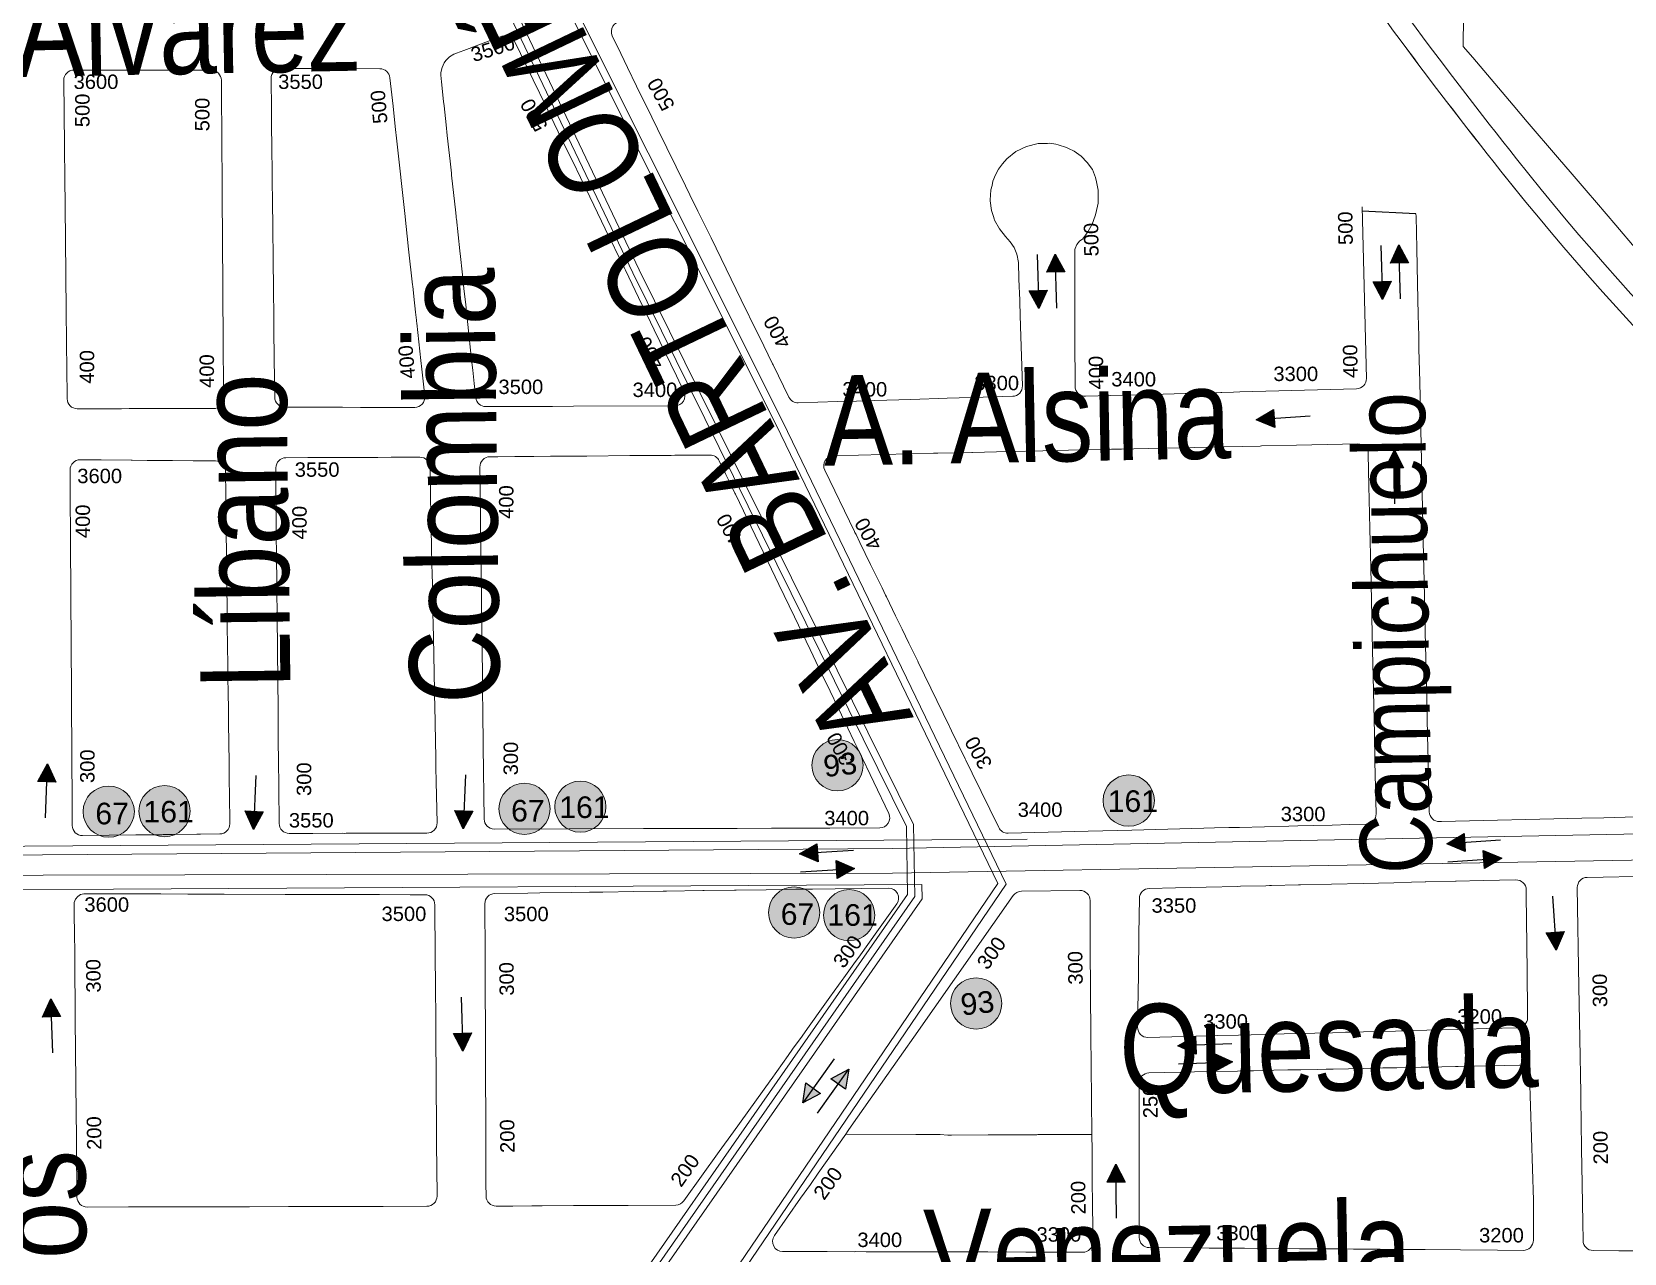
# Model space of a CAD drawing. Header units: millimetres. Extents: x 11558 to 23675, y 49449 to 61482.
# Drawn here: x 16962.9 to 17404.8, y 53559.5 to 53898.5 of the extents above; entities that cross this region are included whole.
import ezdxf

# ---------------------------------------------------------------- set-up
doc = ezdxf.new("R2010")
doc.units = ezdxf.units.MM
for name, color, linetype in [('0. plano base - nombres calles', 22, 'Continuous'), ('0. Plano Base - PLANO', 254, 'Continuous'), ('0. Plano base - sentido calles', 253, 'Continuous'), ('0. vias del tren', 252, 'VÍAS'), ('7. puesta en valor CC la lucila', 212, 'Continuous'), ('numeración', 7, 'Continuous')]:
    doc.layers.add(name, color=color, linetype=linetype)
for name, color, linetype, true_color in [('Linea 161 ida', 7, 'Continuous', 0xd16b6b), ('linea 161 vuelta', 7, 'Continuous', 0x9d070c), ('Linea 41 Munro', 7, 'Continuous', 0xa3a300), ('Linea 41 San Cristobal', 7, 'Continuous', 0xe67300), ('Linea 67 IDA', 7, 'Continuous', 0xcc9900), ('Linea 67 REGRESO', 7, 'Continuous', 0xe03800), ('Linea 93 IDA', 7, 'Continuous', 0x0f8a48), ('Linea 93 VUELTA', 7, 'Continuous', 0xfecc66)]:
    doc.layers.add(name, color=color, linetype=linetype, true_color=true_color)
doc.layers.get('7. puesta en valor CC la lucila').off()
doc.styles.get("Standard").update_dxf_attribs({"font": 'arial.ttf'})
doc.linetypes.add('VÍAS', pattern='A,0.15,[130,ltypeshp.shx,S=0.25,R=0,X=0,Y=0],0.15', length=0.3)

# ---------------------------------------------------------------- blocks, each defined once
blk = doc.blocks.new('MANZANAS')
at = {"layer": '0. Plano Base - PLANO', "color": 0, "linetype": 'VÍAS', "lineweight": 5, "ltscale": 4}
for points in [[(5636190.29, 6177920.23), (5636600.65, 6177660.36), (5637085.84, 6177354.16), (5637263.62, 6177241.21), (5637472.82, 6177111), (5637571.49, 6177049.28, 0.034614), (5637743.65, 6176957.49, 0.057202), (5637909.55, 6176905.02, 0.054556), (5638209.99, 6176880.02), (5638294.57, 6176887.04), (5638406.34, 6176909.92, 0.047981), (5638486.75, 6176934.6, 0.010506), (5638593.2, 6176981.47, 0.012553), (5638693.49, 6177031.26), (5639415.11, 6177447.42), (5639833.78, 6177688.18), (5639882.57, 6177713.3), (5639982.37, 6177752.6), (5640325.06, 6177892.29), (5640449.11, 6177927.35), (5640559.38, 6177958.52), (5640687.98, 6177992.86, -0.106625), (5640860.02, 6178001.21, -0.026161), (5640988.08, 6177973.08, -0.026161)], [(5636187.35, 6177915.58), (5636597.71, 6177655.71), (5637082.9, 6177349.51), (5637260.69, 6177236.55), (5637469.91, 6177106.33), (5637568.57, 6177044.61, 0.034614), (5637741.4, 6176952.47, 0.057202), (5637908.5, 6176899.62, 0.054584), (5638210.28, 6176874.52), (5638295.35, 6176881.59), (5638407.44, 6176904.53, 0.047981), (5638488.86, 6176929.52, 0.010506), (5638595.52, 6176976.48, 0.012565), (5638696.14, 6177026.44), (5639417.85, 6177442.65), (5639836.41, 6177683.35), (5639884.84, 6177708.29), (5639984.42, 6177747.49), (5640326.85, 6177887.08), (5640450.61, 6177922.06), (5640560.84, 6177953.22), (5640689.4, 6177987.55, -0.106625), (5640859.12, 6177995.78, -0.026161), (5640986.62, 6177967.77, 0.135104)]]:
    blk.add_lwpolyline(points, format="xyb", dxfattribs=at)
at = {"layer": '0. Plano Base - PLANO', "color": 0, "linetype": 'Continuous', "lineweight": 5}
blk.add_lwpolyline([(5637784.71, 6176950.57), (5637776.61, 6176953.84), (5637772.77, 6176955.38), (5637768.91, 6176956.94), (5637764.84, 6176958.58), (5637759.3, 6176960.81), (5637753.5, 6176963.15), (5637741.57, 6176967.98), (5637735.98, 6176970.26), (5637719.9, 6176976.83), (5637716.16, 6176978.36), (5637712.3, 6176985.85), (5637711.85, 6176986.74), (5637711.47, 6176987.47), (5637721.55, 6176992.74), (5637724.65, 6176994.36), (5637727.76, 6176995.98), (5637730.35, 6176997.34), (5637733.34, 6176998.9), (5637736.45, 6177000.52), (5637739.55, 6177002.14), (5637741.73, 6177003.28), (5637750.03, 6177007.62), (5637753.81, 6177007.25)], dxfattribs=at)
for points in [[(5637711.74, 6176925.92), (5637734.79, 6176884.23, -0.41371), (5637733.69, 6176880.43), (5637705.32, 6176864.68), (5637703.83, 6176863.85), (5637700.96, 6176862.26), (5637700.73, 6176862.13), (5637693, 6176857.84), (5637692.46, 6176857.54), (5637692.11, 6176857.35), (5637684.07, 6176852.89), (5637683.36, 6176852.49), (5637667.85, 6176843.88, -0.421706), (5637664.01, 6176845.04), (5637657.88, 6176856.76), (5637656.05, 6176860.28), (5637652.49, 6176867.1), (5637651.36, 6176869.28), (5637649.05, 6176873.72), (5637648.52, 6176874.73), (5637646.62, 6176878.37), (5637646.51, 6176878.72), (5637646.44, 6176878.94), (5637646.32, 6176880.12), (5637646.54, 6176881.29), (5637647.08, 6176882.35), (5637647.29, 6176883.53), (5637647.43, 6176884.73), (5637647.46, 6176887.13), (5637647.18, 6176889.52), (5637647.01, 6176890.2), (5637646.28, 6176893.03), (5637644.63, 6176896.22), (5637643.13, 6176898.12), (5637642.33, 6176899.01), (5637640.55, 6176900.64), (5637638.41, 6176901.7), (5637636.12, 6176902.43), (5637633.75, 6176902.78), (5637631.98, 6176902.77), (5637631.36, 6176902.76), (5637629, 6176902.37), (5637628.36, 6176902.16), (5637626.73, 6176901.61), (5637626.16, 6176901.3), (5637623.87, 6176900.03), (5637621.41, 6176897.88), (5637619.47, 6176895.25), (5637618.14, 6176892.27), (5637617.67, 6176890.51), (5637617.41, 6176888.7), (5637617.38, 6176886.87), (5637617.57, 6176885.06), (5637617.88, 6176883.87), (5637618.19, 6176882.66), (5637618.26, 6176882.38), (5637618.67, 6176881.48), (5637619.42, 6176879.87), (5637621.01, 6176877.61), (5637622.24, 6176876.4), (5637622.73, 6176875.92), (5637622.97, 6176875.67), (5637625.26, 6176874.12), (5637627.78, 6176873.01), (5637629.6, 6176872.33), (5637631.28, 6176871.35), (5637632.77, 6176870.1), (5637632.86, 6176869.98), (5637633.01, 6176869.8), (5637634.01, 6176868.6), (5637634.25, 6176868.23), (5637634.53, 6176867.78), (5637637.84, 6176861.9), (5637638.11, 6176861.41), (5637642.98, 6176852.73), (5637651.04, 6176838.38, -0.414645), (5637649.96, 6176834.57), (5637642.78, 6176830.55), (5637634.05, 6176825.67), (5637625.32, 6176820.78), (5637616.58, 6176815.9), (5637612.13, 6176813.41), (5637607.48, 6176810.81), (5637598.02, 6176805.51, -0.294775), (5637594.99, 6176805.71), (5637586.96, 6176811.64), (5637586.71, 6176811.83), (5637579.98, 6176816.81), (5637579.09, 6176817.46), (5637570.81, 6176823.58), (5637555.42, 6176834.96), (5637548.8, 6176839.86), (5637544.68, 6176842.9), (5637542.46, 6176844.54), (5637533.04, 6176851.51), (5637528.27, 6176855.04), (5637525.39, 6176857.17), (5637517.67, 6176862.87), (5637513.08, 6176866.27), (5637509.63, 6176868.82), (5637505.26, 6176872.11, -0.547796), (5637505.62, 6176876.81)], [(5637857.27, 6176810.68), (5637849.44, 6176806.37), (5637844.08, 6176803.43), (5637810, 6176784.68), (5637809.52, 6176784.42, -0.414621), (5637805.71, 6176785.53), (5637798.89, 6176797.98), (5637795.53, 6176804.12), (5637788.68, 6176816.6), (5637781.73, 6176829.29), (5637774.9, 6176841.76), (5637771.6, 6176847.78), (5637748.33, 6176890.23), (5637743.95, 6176898.22), (5637743.26, 6176899.48), (5637742.25, 6176901.32), (5637739.39, 6176906.54), (5637735.21, 6176914.17), (5637730.57, 6176922.64), (5637726.31, 6176930.42), (5637725.93, 6176931.1)], [(5637917.96, 6176706.49), (5637908.57, 6176701.69), (5637902.2, 6176698.43, -0.407665), (5637898.46, 6176699.59), (5637896.08, 6176703.99), (5637888.56, 6176717.91), (5637886.46, 6176721.79), (5637885.45, 6176723.66), (5637883.71, 6176726.88), (5637878.94, 6176735.71), (5637876.65, 6176739.95), (5637874.18, 6176744.52), (5637869.46, 6176753.24), (5637864.96, 6176761.57), (5637851.87, 6176785.79, -0.413208), (5637853, 6176789.58), (5637868.48, 6176798.02)]]:
    blk.add_lwpolyline(points, format="xyb", dxfattribs=at)
at = {"layer": '0. Plano Base - PLANO', "color": 0}
blk.add_lwpolyline([(5637725.93, 6176931.1), (5637712.31, 6176924.89)], dxfattribs=at)
at = {"layer": '0. Plano Base - PLANO', "color": 0, "linetype": 'Continuous', "lineweight": 5}
for points in [[(5637613.46, 6176797.02), (5637637.78, 6176810.39), (5637638.26, 6176810.65), (5637638.81, 6176810.96), (5637647.12, 6176815.53), (5637647.26, 6176815.61), (5637656, 6176820.41), (5637664.39, 6176825.02), (5637667.97, 6176826.98), (5637670.6, 6176828.43), (5637675.45, 6176831.08), (5637681.07, 6176834.15), (5637683.53, 6176835.5), (5637686.51, 6176837.14), (5637708.5, 6176849.17), (5637717.27, 6176853.97), (5637717.63, 6176854.17), (5637726.13, 6176858.82), (5637741.08, 6176867, -0.414222), (5637744.88, 6176865.89), (5637749.22, 6176857.98), (5637750.96, 6176854.79), (5637754.9, 6176847.6), (5637760.03, 6176838.22), (5637771.06, 6176818.07), (5637776.44, 6176808.23), (5637776.62, 6176807.91), (5637782.18, 6176797.76), (5637785.9, 6176790.97), (5637792.88, 6176778.2, -0.413196), (5637791.78, 6176774.41), (5637787.6, 6176772.1), (5637783.52, 6176769.85), (5637778.98, 6176767.34), (5637775.14, 6176765.22), (5637773, 6176764.04), (5637767.02, 6176760.74), (5637761, 6176757.42), (5637758.41, 6176755.99), (5637754.93, 6176754.07), (5637752.33, 6176752.63), (5637734.81, 6176742.96), (5637724.22, 6176737.12), (5637704.72, 6176726.36, -0.293804), (5637701.7, 6176726.56), (5637688.25, 6176736.54), (5637684.99, 6176738.96), (5637684.65, 6176739.22), (5637677.69, 6176744.38), (5637676.81, 6176745.04), (5637676.62, 6176745.18), (5637660.73, 6176756.98), (5637660.45, 6176757.19), (5637655.97, 6176760.51), (5637652.55, 6176763.05), (5637649.24, 6176765.51), (5637644.5, 6176769.04), (5637644.15, 6176769.29), (5637642.3, 6176770.67), (5637638.29, 6176773.64), (5637636.49, 6176774.98), (5637631.09, 6176778.99), (5637629.07, 6176780.49), (5637628.54, 6176780.88), (5637628.31, 6176781.05), (5637613.14, 6176792.32, -0.546323)], [(5637517.91, 6176765.53), (5637515.72, 6176768.82), (5637513.68, 6176771.9), (5637512.07, 6176774.3), (5637506.58, 6176782.56), (5637503.58, 6176787.07), (5637501.03, 6176790.91), (5637498.92, 6176794.07), (5637495.61, 6176799.06), (5637495.27, 6176799.56), (5637495.19, 6176799.68), (5637490.25, 6176807.11), (5637490.16, 6176807.24), (5637489.81, 6176807.78), (5637489.45, 6176808.31), (5637489.35, 6176808.46), (5637483.5, 6176817.25), (5637483.18, 6176817.74), (5637481.33, 6176820.52), (5637479.59, 6176823.14), (5637477.38, 6176826.45), (5637475.7, 6176828.98), (5637472.8, 6176833.34), (5637472.1, 6176834.38), (5637469.08, 6176838.93), (5637468.04, 6176840.49), (5637467.74, 6176841.15), (5637467.36, 6176842.55), (5637467.31, 6176844), (5637467.41, 6176844.72), (5637467.85, 6176846.11), (5637468.59, 6176847.35), (5637469.09, 6176847.89), (5637470.58, 6176849.5), (5637471.11, 6176850.09), (5637474.95, 6176854.36), (5637476.8, 6176856.43), (5637477.14, 6176856.8), (5637478.11, 6176857.88, -0.387883), (5637481.86, 6176858.25), (5637484.87, 6176856.01), (5637486.62, 6176854.71), (5637490.02, 6176852.17), (5637491.37, 6176851.16), (5637497.99, 6176846.22), (5637499.52, 6176845.08), (5637502.16, 6176843.11), (5637506.28, 6176840.04), (5637509.02, 6176837.99), (5637511.6, 6176836.07), (5637515.5, 6176833.17), (5637518.42, 6176830.98), (5637528.2, 6176823.69), (5637537.79, 6176816.54), (5637538.46, 6176816.04), (5637546.89, 6176809.75), (5637547.51, 6176809.29), (5637553.19, 6176805.05), (5637564.54, 6176796.58), (5637568.39, 6176793.71, -0.552054), (5637568.02, 6176788.99), (5637543.12, 6176775.92), (5637537.92, 6176773.2), (5637529.04, 6176768.54), (5637521.54, 6176764.61, -0.383899)], [(5637504.14, 6176755.31), (5637497.11, 6176751.68), (5637493.52, 6176749.82), (5637490.79, 6176748.41), (5637486.32, 6176746.1), (5637484.59, 6176745.21), (5637476.4, 6176740.98), (5637472.12, 6176738.76, -0.410271), (5637468.37, 6176739.93), (5637466.77, 6176742.92), (5637466.24, 6176743.91), (5637459.83, 6176755.91), (5637457.15, 6176760.92), (5637454.98, 6176764.99), (5637453.44, 6176767.87), (5637451.14, 6176772.17), (5637449.58, 6176775.1), (5637448.48, 6176777.16), (5637448.03, 6176778), (5637447.33, 6176779.3), (5637445.46, 6176782.8), (5637443.43, 6176786.6), (5637442.09, 6176789.1), (5637440.72, 6176791.67), (5637439.44, 6176794.07), (5637435.26, 6176801.88), (5637433.2, 6176805.75), (5637432.71, 6176806.66), (5637430.77, 6176810.29), (5637426.68, 6176817.94, -0.418803), (5637427.87, 6176821.75), (5637428.33, 6176821.98), (5637431.92, 6176823.83), (5637439.83, 6176827.89), (5637440.9, 6176828.44), (5637443.61, 6176829.84), (5637452.26, 6176834.28, -0.381468), (5637455.87, 6176833.34), (5637460.28, 6176826.73), (5637463.41, 6176822.03), (5637465.69, 6176818.61), (5637476.87, 6176801.83), (5637482.38, 6176793.56), (5637487.91, 6176785.26), (5637488.13, 6176784.93), (5637489.74, 6176782.52), (5637492.15, 6176778.89), (5637493.38, 6176777.06), (5637493.54, 6176776.82), (5637493.86, 6176776.34), (5637499.64, 6176767.66), (5637500.97, 6176765.66), (5637505.18, 6176759.35, -0.447062)], [(5637426.4, 6176714.53), (5637421.21, 6176711.83, -0.411424), (5637417.44, 6176712.99), (5637413.19, 6176720.97), (5637413.08, 6176721.18), (5637410.71, 6176725.62), (5637409.28, 6176728.3), (5637408.81, 6176729.19), (5637407.16, 6176732.28), (5637405.36, 6176735.65), (5637404.81, 6176736.68), (5637402.43, 6176741.16), (5637400.9, 6176744.02), (5637400.73, 6176744.35), (5637397.24, 6176750.94), (5637396.55, 6176752.18), (5637392.53, 6176759.73), (5637392.3, 6176760.15), (5637388.61, 6176767.08), (5637388.44, 6176767.4), (5637384.94, 6176773.96), (5637384.46, 6176774.85), (5637375.86, 6176790.99, -0.41764), (5637377.04, 6176794.79), (5637379.87, 6176796.26), (5637382.22, 6176797.48), (5637389.83, 6176801.42), (5637394.34, 6176803.75), (5637397.46, 6176805.37), (5637404.15, 6176808.84), (5637405.14, 6176809.35), (5637407.14, 6176810.39), (5637410.91, 6176812.34, -0.411964), (5637414.68, 6176811.16), (5637418.59, 6176803.75), (5637419.91, 6176801.25), (5637420, 6176801.09), (5637423.03, 6176795.35), (5637423.58, 6176794.3), (5637427.12, 6176787.6), (5637431.22, 6176779.82), (5637431.76, 6176778.8), (5637433.26, 6176775.96), (5637433.73, 6176775.07), (5637435.23, 6176772.24), (5637437.23, 6176768.44), (5637437.58, 6176767.77), (5637439.3, 6176764.53), (5637440.59, 6176762.08), (5637443.33, 6176756.88), (5637447.28, 6176749.41), (5637447.35, 6176749.27), (5637455.9, 6176733.07, -0.415786), (5637454.72, 6176729.28), (5637449.46, 6176726.54), (5637448.65, 6176726.12), (5637441.68, 6176722.49), (5637440.93, 6176722.1), (5637434.02, 6176718.5), (5637432.1, 6176717.5)], [(5637585.96, 6176781.15), (5637589.34, 6176778.61), (5637591.01, 6176777.36), (5637593.92, 6176775.17), (5637594.21, 6176774.96), (5637608.44, 6176764.29), (5637608.65, 6176764.14), (5637608.89, 6176763.95), (5637616.44, 6176758.3), (5637624.44, 6176752.3), (5637632.45, 6176746.3), (5637639.94, 6176740.68), (5637640.83, 6176740.02), (5637648.59, 6176734.2), (5637655.12, 6176729.29), (5637657.39, 6176727.58), (5637672.84, 6176715.95, -0.550997), (5637672.45, 6176711.23), (5637660.22, 6176704.84), (5637659.35, 6176704.38), (5637658.96, 6176704.18), (5637656.22, 6176702.75), (5637656.09, 6176702.68), (5637655.85, 6176702.55), (5637655.46, 6176702.35), (5637646.31, 6176697.56), (5637645.87, 6176697.33), (5637637.4, 6176692.9), (5637637.11, 6176692.75), (5637628.54, 6176688.26), (5637628.2, 6176688.09), (5637622.46, 6176685.08), (5637619.47, 6176683.52), (5637619.04, 6176683.29), (5637614.37, 6176680.85), (5637577.67, 6176661.66, -0.411458), (5637573.9, 6176662.82), (5637564.39, 6176680.59), (5637564.35, 6176680.68), (5637559.68, 6176689.41), (5637557.34, 6176693.77), (5637555.05, 6176698.07), (5637554.99, 6176698.18), (5637554.59, 6176698.92), (5637554.56, 6176698.99), (5637550.14, 6176707.25), (5637549.01, 6176709.36), (5637546.61, 6176713.83), (5637545.61, 6176715.71), (5637545.54, 6176715.84), (5637540.85, 6176724.61), (5637539.03, 6176728.01), (5637538.46, 6176729.08), (5637537.29, 6176731.27), (5637536.14, 6176733.41), (5637534.75, 6176736.01), (5637531.1, 6176742.84), (5637529.87, 6176745.14), (5637527.81, 6176748.98, -0.415405), (5637528.97, 6176752.78), (5637530.88, 6176753.79), (5637535.08, 6176756.01), (5637539.77, 6176758.5), (5637543.81, 6176760.64), (5637552.76, 6176765.38), (5637563.29, 6176770.96), (5637565.43, 6176772.09), (5637568.36, 6176773.64), (5637571, 6176775.04), (5637571.23, 6176775.16), (5637573.46, 6176776.34), (5637574.31, 6176776.8), (5637576.98, 6176778.21), (5637582.97, 6176781.38, -0.290354)], [(5637855.15, 6176743.63), (5637847.66, 6176739.49), (5637842.53, 6176736.65), (5637840.52, 6176735.54), (5637833.09, 6176731.43), (5637828.76, 6176729.04), (5637828.6, 6176728.94), (5637826.8, 6176727.95), (5637825.46, 6176727.21), (5637817.66, 6176722.9), (5637814.34, 6176721.06), (5637813.27, 6176720.47), (5637810.17, 6176718.75), (5637805.88, 6176716.38), (5637802.55, 6176714.54), (5637798.4, 6176712.25), (5637795.18, 6176710.46), (5637790.37, 6176707.8), (5637787.34, 6176706.13), (5637782.33, 6176703.36), (5637779.93, 6176702.03), (5637765.32, 6176693.95, -0.426069), (5637761.46, 6176695.15), (5637754.94, 6176708.16), (5637750.07, 6176717.84), (5637749.86, 6176718.25), (5637745.41, 6176727.1, -0.403544), (5637746.56, 6176730.82), (5637752.93, 6176734.32), (5637760.45, 6176738.45), (5637768.12, 6176742.67), (5637768.74, 6176743.01), (5637774.9, 6176746.39), (5637775.8, 6176746.89), (5637776.31, 6176747.17), (5637782.88, 6176750.78), (5637783.36, 6176751.04), (5637790.92, 6176755.2), (5637798.6, 6176759.42), (5637806.1, 6176763.54), (5637810.34, 6176765.87), (5637813.71, 6176767.72), (5637813.87, 6176767.81), (5637821.1, 6176771.79), (5637821.26, 6176771.87), (5637827.82, 6176775.48), (5637835.77, 6176779.85, -0.418125), (5637839.59, 6176778.71), (5637844.25, 6176769.96), (5637844.41, 6176769.66), (5637845.93, 6176766.8), (5637847.8, 6176763.3), (5637849.24, 6176760.58), (5637849.49, 6176760.11), (5637856.27, 6176747.4, -0.409593)], [(5637561.64, 6176652.03), (5637554.1, 6176648.1), (5637552.18, 6176647.1), (5637551.51, 6176646.75), (5637550.45, 6176646.2), (5637550.08, 6176646), (5637541.76, 6176641.66), (5637541.26, 6176641.39), (5637540.77, 6176641.14), (5637533.54, 6176637.37), (5637533, 6176637.09), (5637532.68, 6176636.92), (5637528.46, 6176634.72), (5637527.76, 6176634.35, -0.411957), (5637523.99, 6176635.52), (5637523.76, 6176635.95), (5637522.72, 6176637.89), (5637522.55, 6176638.22), (5637522.34, 6176638.62), (5637520.96, 6176641.21), (5637518.94, 6176645), (5637518.9, 6176645.08), (5637516.04, 6176650.47), (5637513.03, 6176656.12), (5637508.98, 6176663.72), (5637505.46, 6176670.35), (5637504.89, 6176671.41), (5637501.97, 6176676.9), (5637500.82, 6176679.08), (5637499.83, 6176680.93), (5637498.4, 6176683.61), (5637496.78, 6176686.67), (5637493.66, 6176692.53), (5637492.68, 6176694.37), (5637489.17, 6176700.97), (5637488.72, 6176701.81), (5637486.63, 6176705.73), (5637485.24, 6176708.36), (5637485.03, 6176708.74), (5637484.59, 6176709.57), (5637482.56, 6176713.38), (5637480.01, 6176718.23), (5637477.69, 6176722.67, -0.414139), (5637478.87, 6176726.45), (5637484.23, 6176729.26), (5637489.28, 6176731.91), (5637492.39, 6176733.54), (5637492.87, 6176733.8), (5637494.11, 6176734.45), (5637501.14, 6176738.14), (5637501.43, 6176738.29), (5637504.72, 6176740.02), (5637507.83, 6176741.64), (5637511.78, 6176743.72, -0.409598), (5637515.54, 6176742.58), (5637519.05, 6176736.15), (5637519.59, 6176735.15), (5637523.84, 6176727.34), (5637526.08, 6176723.23), (5637528.58, 6176718.66), (5637529.61, 6176716.76), (5637531.19, 6176713.87), (5637533.28, 6176710.03), (5637538.14, 6176701.11), (5637542.88, 6176692.41), (5637547.8, 6176683.39), (5637548.99, 6176681.21), (5637552.49, 6176674.79), (5637553.59, 6176672.77), (5637554.06, 6176671.9), (5637554.72, 6176670.7), (5637555.51, 6176669.25), (5637557.25, 6176666.05), (5637557.28, 6176666), (5637557.35, 6176665.86), (5637562.81, 6176655.85, -0.419855)], [(5637788.77, 6176643.57), (5637782.1, 6176656.37), (5637780.64, 6176659.17), (5637776.87, 6176666.41), (5637775.62, 6176668.8), (5637775.49, 6176669.05), (5637771.84, 6176676.06), (5637771.76, 6176676.21), (5637768.96, 6176681.59, -0.408399), (5637770.1, 6176685.35), (5637777.86, 6176689.59), (5637781.21, 6176691.42), (5637784.42, 6176693.18), (5637791.67, 6176697.14), (5637792.34, 6176697.51), (5637795.54, 6176699.26), (5637799.74, 6176701.55), (5637800.54, 6176701.99), (5637803.96, 6176703.86), (5637807.1, 6176705.57), (5637811.05, 6176707.73), (5637813.28, 6176708.95), (5637814.93, 6176709.85), (5637822.4, 6176713.94), (5637827.09, 6176716.5), (5637829.96, 6176718.07), (5637830.49, 6176718.36), (5637833.53, 6176720.02), (5637836.42, 6176721.6), (5637837.54, 6176722.21), (5637838.13, 6176722.54), (5637844.77, 6176726.17), (5637845.41, 6176726.52), (5637860.31, 6176734.66, -0.411131), (5637864.09, 6176733.57), (5637881.09, 6176703.24), (5637886.18, 6176693.3, -0.414661), (5637884.96, 6176689.53), (5637878.6, 6176686.28), (5637869.44, 6176681.61), (5637860.75, 6176677.17), (5637851.69, 6176672.55), (5637849.59, 6176671.48), (5637842.98, 6176668.11), (5637839.15, 6176666.15), (5637833.54, 6176663.29), (5637829.7, 6176661.33), (5637825.84, 6176659.36), (5637825.11, 6176658.99), (5637816.06, 6176654.37), (5637807.37, 6176649.94), (5637804.69, 6176648.57), (5637792.53, 6176642.37, -0.411703)], [(5637733.56, 6176720.27), (5637739.56, 6176708.73), (5637751.06, 6176687.09), (5637754.88, 6176679.9), (5637763.9, 6176662.91), (5637759.77, 6176660.73), (5637756.82, 6176659.18), (5637753.42, 6176657.39), (5637750.63, 6176655.92), (5637750.43, 6176655.81), (5637747.27, 6176654.14), (5637738.46, 6176649.51), (5637729.43, 6176644.75), (5637728.56, 6176644.34), (5637726.57, 6176643.42), (5637720.6, 6176640.33), (5637703.25, 6176631.5), (5637703.41, 6176632.64), (5637703.61, 6176634.18), (5637706.29, 6176654.18), (5637707.62, 6176664.09), (5637714, 6176711.69, -0.241004), (5637715.45, 6176713.79), (5637729.76, 6176721.45, -0.417874)], [(5637428.47, 6176699.64), (5637428.63, 6176699.73), (5637430.62, 6176700.73), (5637430.94, 6176700.89), (5637433.36, 6176702.12), (5637433.67, 6176702.28), (5637441.04, 6176706.02), (5637441.35, 6176706.18), (5637445.03, 6176708.04), (5637445.32, 6176708.19), (5637445.61, 6176708.34), (5637446.16, 6176708.62), (5637448.68, 6176709.9), (5637448.99, 6176710.06), (5637450.97, 6176711.06), (5637451.28, 6176711.22), (5637456.43, 6176713.83), (5637461.9, 6176716.63, -0.40891), (5637465.64, 6176715.46), (5637468.85, 6176709.48), (5637469.39, 6176708.46), (5637470.53, 6176706.33), (5637472.15, 6176703.31), (5637473.76, 6176700.3), (5637476.42, 6176695.34), (5637477, 6176694.25), (5637478.96, 6176690.61), (5637480.43, 6176687.86), (5637481.71, 6176685.47), (5637482.79, 6176683.44), (5637484.61, 6176680.04), (5637485.85, 6176677.73), (5637488.66, 6176672.49), (5637489.32, 6176671.25), (5637490.38, 6176669.28), (5637492.69, 6176664.96), (5637494.76, 6176661.1), (5637496.83, 6176657.24), (5637499.04, 6176653.11), (5637499.21, 6176652.79), (5637500.76, 6176649.91), (5637504.41, 6176643.1), (5637506.2, 6176639.75), (5637506.3, 6176639.57), (5637507.95, 6176636.49), (5637511.89, 6176629.12, -0.414494), (5637510.74, 6176625.33), (5637506.04, 6176622.81), (5637505.45, 6176622.5), (5637505.14, 6176622.33), (5637499.16, 6176619.14), (5637498.85, 6176618.97), (5637497.97, 6176618.5), (5637497.67, 6176618.34), (5637496.86, 6176617.91), (5637496.56, 6176617.75), (5637490.46, 6176614.49), (5637490.15, 6176614.32), (5637477.12, 6176607.36, -0.415816), (5637473.33, 6176608.52), (5637472.32, 6176610.43), (5637462.27, 6176629.49), (5637462.1, 6176629.81), (5637461.07, 6176631.75), (5637460.13, 6176633.54), (5637458.24, 6176637.12), (5637454.27, 6176644.65), (5637451.55, 6176649.81), (5637450.16, 6176652.44), (5637447.41, 6176657.65), (5637445.98, 6176660.36), (5637445.83, 6176660.65), (5637445.8, 6176660.7), (5637442.18, 6176667.56), (5637442.05, 6176667.82), (5637441.99, 6176667.93), (5637441.75, 6176668.38), (5637438.28, 6176674.96), (5637438.04, 6176675.42), (5637435.87, 6176679.53), (5637434.02, 6176683.04), (5637432.66, 6176685.61), (5637428.69, 6176693.14), (5637427.32, 6176695.73), (5637427.27, 6176695.84, -0.418595)], [(5637586.07, 6176645.84), (5637594.16, 6176650.19), (5637597.08, 6176651.76), (5637604.86, 6176655.94), (5637609.19, 6176658.27), (5637611.39, 6176659.45), (5637612.44, 6176660.02), (5637620.07, 6176664.14), (5637627.2, 6176667.97), (5637627.79, 6176668.27), (5637627.84, 6176668.29), (5637628.04, 6176668.4), (5637636.92, 6176673.17), (5637637.27, 6176673.36), (5637644.67, 6176677.34), (5637645.03, 6176677.53), (5637652.37, 6176681.48), (5637659.67, 6176685.4), (5637659.98, 6176685.56), (5637663.74, 6176687.59), (5637669.29, 6176690.57), (5637682.29, 6176697.55, -0.615421), (5637686.39, 6176694.69), (5637685.04, 6176685.32), (5637683.92, 6176677.54), (5637683.48, 6176674.47), (5637682.8, 6176669.73), (5637682.73, 6176669.28), (5637681.86, 6176663.21), (5637681.52, 6176660.83), (5637680.33, 6176652.59), (5637679.97, 6176650.04), (5637679.32, 6176645.56), (5637679.02, 6176643.47), (5637677.86, 6176635.4), (5637677.81, 6176635.05), (5637677.8, 6176634.94), (5637675.31, 6176617.64), (5637674.36, 6176611), (5637671.96, 6176594.35, -0.240161), (5637670.5, 6176592.27), (5637658.81, 6176586.11), (5637653.85, 6176583.5), (5637645.39, 6176579.04), (5637637.65, 6176574.96), (5637635.12, 6176573.62), (5637630.53, 6176571.2), (5637626.4, 6176569.03, -0.414067), (5637622.62, 6176570.21), (5637621.04, 6176573.21), (5637618.37, 6176578.31), (5637615.86, 6176583.09), (5637611.88, 6176590.69), (5637607.91, 6176598.25), (5637607.85, 6176598.36), (5637599.6, 6176614.09), (5637597.5, 6176618.09), (5637595.63, 6176621.66), (5637595.51, 6176621.89), (5637591.61, 6176629.32), (5637591.46, 6176629.6), (5637584.92, 6176642.07, -0.411005)], [(5637776.74, 6176632.71), (5637771.74, 6176630.13), (5637769.1, 6176628.77), (5637766.38, 6176627.37), (5637762.7, 6176625.48), (5637753.35, 6176620.65), (5637744.15, 6176615.89), (5637743.18, 6176615.39), (5637739.47, 6176613.47), (5637735.49, 6176611.41), (5637734.57, 6176610.94), (5637729.97, 6176608.56), (5637729.72, 6176608.44), (5637727.46, 6176607.27), (5637726.44, 6176606.74), (5637723.36, 6176605.15), (5637720.67, 6176603.76), (5637720.51, 6176603.67), (5637713.72, 6176600.17), (5637702.75, 6176594.49, -0.606528), (5637698.69, 6176597.35), (5637700.37, 6176609.92), (5637700.99, 6176614.59), (5637701.49, 6176618.34), (5637703.25, 6176631.5), (5637720.6, 6176640.33), (5637726.57, 6176643.42), (5637728.56, 6176644.34), (5637729.43, 6176644.75), (5637738.46, 6176649.51), (5637747.27, 6176654.14), (5637750.43, 6176655.81), (5637750.63, 6176655.92), (5637753.42, 6176657.39), (5637756.82, 6176659.18), (5637759.77, 6176660.73), (5637763.9, 6176662.91), (5637765.96, 6176659.05), (5637766.72, 6176657.62), (5637767.47, 6176656.2), (5637768.61, 6176654.06), (5637769.01, 6176653.3), (5637773.96, 6176643.98), (5637775.22, 6176641.62), (5637775.37, 6176641.33), (5637776.52, 6176639.16), (5637777.93, 6176636.51, -0.418113)], [(5637535.95, 6176521.78), (5637525.78, 6176516.47, -0.412114), (5637522.01, 6176517.63), (5637515.17, 6176530.5), (5637513.93, 6176532.82), (5637511.21, 6176537.95), (5637506.99, 6176545.89), (5637498.9, 6176561.11), (5637490.76, 6176576.42), (5637490.65, 6176576.63), (5637490.34, 6176577.22), (5637487.52, 6176582.5), (5637485.33, 6176586.63), (5637484.47, 6176588.22), (5637483.82, 6176589.42), (5637483.65, 6176589.87), (5637483.53, 6176590.83), (5637483.72, 6176591.77), (5637483.93, 6176592.2), (5637484.2, 6176592.6), (5637484.92, 6176593.24), (5637486.56, 6176594.08), (5637490.68, 6176596.2), (5637495.95, 6176598.92), (5637496.21, 6176599.06), (5637498.82, 6176600.4), (5637503.32, 6176602.72), (5637503.83, 6176602.98), (5637503.91, 6176603.02), (5637510.56, 6176606.45), (5637519.52, 6176611.07), (5637534.54, 6176618.81), (5637550.06, 6176626.82), (5637550.51, 6176627.05), (5637550.56, 6176627.08), (5637552.26, 6176627.95), (5637557.82, 6176630.82), (5637565.36, 6176634.7), (5637568.98, 6176636.57, -0.411093), (5637572.74, 6176635.39), (5637579.46, 6176622.68), (5637580.66, 6176620.42), (5637580.74, 6176620.27), (5637581.94, 6176618.01), (5637582.44, 6176617.06), (5637583.34, 6176615.36), (5637587.58, 6176607.35), (5637590.26, 6176602.27), (5637591.51, 6176599.92), (5637593.47, 6176596.22), (5637595.63, 6176592.12), (5637595.66, 6176592.07), (5637597.8, 6176588.02), (5637599.65, 6176584.53), (5637599.68, 6176584.47), (5637603.2, 6176577.83), (5637603.73, 6176576.81), (5637610.39, 6176564.23), (5637610.55, 6176563.93, -0.415735), (5637609.37, 6176560.14), (5637598.64, 6176554.53), (5637598.07, 6176554.24), (5637597.24, 6176553.8), (5637593.79, 6176552), (5637590.38, 6176550.22), (5637582.29, 6176545.99), (5637575.35, 6176542.36), (5637565.69, 6176537.31), (5637560.41, 6176534.56), (5637559.83, 6176534.25), (5637552.43, 6176530.39), (5637551.59, 6176529.95), (5637544.14, 6176526.06)]]:
    blk.add_lwpolyline(points, format="xyb", close=True, dxfattribs=at)
blk = doc.blocks.new('67 ida')
at = {"layer": 'Linea 67 IDA', "lineweight": 211, "true_color": 0xededed}
h = blk.add_hatch(color=7, dxfattribs=at)
h.dxf.hatch_style = 1
edge = h.paths.add_edge_path()
edge.add_arc((0, 0), 7.11, 0, 360)
at = {"layer": 'Linea 67 IDA', "lineweight": 9}
blk.add_circle((0, 0), 7.11, dxfattribs=at)
at = {"layer": 'Linea 67 IDA', "lineweight": 15, "insert": (-3.71, 2.48), "char_height": 6, "attachment_point": 1}
blk.add_mtext_dynamic_manual_height_columns('67', width=16.4579, gutter_width=12.5, heights=[0], dxfattribs=at)
blk = doc.blocks.new('67 vuelta')
at = {"layer": 'Linea 67 REGRESO', "lineweight": 211, "true_color": 0xededed}
h = blk.add_hatch(color=7, dxfattribs=at)
h.dxf.hatch_style = 1
edge = h.paths.add_edge_path()
edge.add_arc((0, 0), 7.11, 0, 360)
at = {"layer": 'Linea 67 REGRESO', "lineweight": 15}
blk.add_circle((0, 0), 7.11, dxfattribs=at)
at = {"layer": 'Linea 67 REGRESO', "lineweight": 15, "insert": (-3.72, 2.57), "char_height": 6, "attachment_point": 1}
blk.add_mtext_dynamic_manual_height_columns('67', width=16.4579, gutter_width=12.5, heights=[0], dxfattribs=at)
blk = doc.blocks.new('93 ida')
at = {"layer": 'Linea 93 IDA', "lineweight": 211, "true_color": 0xededed}
h = blk.add_hatch(color=7, dxfattribs=at)
h.dxf.hatch_style = 1
edge = h.paths.add_edge_path()
edge.add_arc((0, 0), 7.11, 0, 360)
at = {"layer": 'Linea 93 IDA', "lineweight": 9}
blk.add_circle((0, 0), 7.11, dxfattribs=at)
at = {"layer": 'Linea 93 IDA', "lineweight": 15, "insert": (-4.61, 2.59), "char_height": 6, "attachment_point": 1, "rotation": 6.4788}
blk.add_mtext_dynamic_manual_height_columns('93', width=16.4579, gutter_width=12.5, heights=[0], dxfattribs=at)
blk = doc.blocks.new('93 vuelta')
at = {"layer": 'Linea 93 VUELTA', "lineweight": 211, "true_color": 0xededed}
h = blk.add_hatch(color=7, dxfattribs=at)
h.dxf.hatch_style = 1
edge = h.paths.add_edge_path()
edge.add_arc((0, 0), 7.11, 0, 360)
at = {"layer": 'Linea 93 VUELTA', "color": 31, "lineweight": 9, "true_color": 0xfecc66}
blk.add_circle((0, 0), 7.11, dxfattribs=at)
at = {"layer": 'Linea 93 VUELTA', "color": 31, "lineweight": 15, "true_color": 0xfecc66, "insert": (-4.23, 2.64), "char_height": 6, "attachment_point": 1, "rotation": 6.4788}
blk.add_mtext_dynamic_manual_height_columns('93', width=16.4579, gutter_width=12.5, heights=[0], dxfattribs=at)
blk = doc.blocks.new('161 ida')
at = {"layer": 'Linea 161 ida', "lineweight": 211, "true_color": 0xededed}
h = blk.add_hatch(color=7, dxfattribs=at)
h.dxf.hatch_style = 1
edge = h.paths.add_edge_path()
edge.add_arc((0, 0), 7.11, 0, 360)
at = {"layer": 'Linea 161 ida', "lineweight": 9}
blk.add_circle((0, 0), 7.11, dxfattribs=at)
at = {"layer": 'Linea 161 ida', "lineweight": 15, "insert": (-5.85, 2.85), "char_height": 6, "attachment_point": 1}
blk.add_mtext_dynamic_manual_height_columns('161', width=16.4579, gutter_width=12.5, heights=[0], dxfattribs=at)
blk = doc.blocks.new('161vuelta')
at = {"layer": 'linea 161 vuelta', "lineweight": 211, "true_color": 0xededed}
h = blk.add_hatch(color=7, dxfattribs=at)
h.dxf.hatch_style = 1
edge = h.paths.add_edge_path()
edge.add_arc((0, 0), 7.11, 0, 360)
at = {"layer": 'linea 161 vuelta', "lineweight": 9}
blk.add_circle((0, 0), 7.11, dxfattribs=at)
at = {"layer": 'linea 161 vuelta', "lineweight": 9, "insert": (-6.03, 3.07), "char_height": 6, "attachment_point": 1}
blk.add_mtext_dynamic_manual_height_columns('161', width=16.4579, gutter_width=12.5, heights=[0], dxfattribs=at)

msp = doc.modelspace()

# ---------------------------------------------------------------- hatches: boundary and pattern name
at = {"layer": '0. Plano base - sentido calles', "linetype": 'Continuous', "lineweight": 25, "ltscale": 2, "true_color": 0x1a1a1a}
h = msp.add_hatch(color=250, dxfattribs=at)
h.dxf.hatch_style = 1
h.paths.add_polyline_path([(17246.89, 53836.82), (17244.53, 53831.75), (17247.03, 53831.82)])
h.paths.add_polyline_path([(17246.89, 53836.82), (17247.03, 53831.82), (17249.53, 53831.89)])
h = msp.add_hatch(color=250, dxfattribs=at)
h.dxf.hatch_style = 1
h.paths.add_polyline_path([(17342.29, 53839.35), (17339.93, 53834.28), (17342.43, 53834.35)])
h.paths.add_polyline_path([(17342.29, 53839.35), (17342.43, 53834.35), (17344.93, 53834.42)])
h = msp.add_hatch(color=250, dxfattribs=at)
h.dxf.hatch_style = 1
h.paths.add_polyline_path([(17337.72, 53824.21), (17340.08, 53829.28), (17337.58, 53829.21)])
h.paths.add_polyline_path([(17337.72, 53824.21), (17337.58, 53829.21), (17335.08, 53829.14)])
h = msp.add_hatch(color=250, dxfattribs=at)
h.dxf.hatch_style = 1
h.paths.add_polyline_path([(17242.32, 53821.68), (17244.68, 53826.75), (17242.18, 53826.68)])
h.paths.add_polyline_path([(17242.32, 53821.68), (17242.18, 53826.68), (17239.68, 53826.61)])
h = msp.add_hatch(color=250, dxfattribs=at)
h.dxf.hatch_style = 1
h.paths.add_polyline_path([(17302.65, 53790.82), (17307.8, 53788.65), (17307.64, 53791.15)])
h.paths.add_polyline_path([(17302.65, 53790.82), (17307.64, 53791.15), (17307.48, 53793.64)])
h = msp.add_hatch(color=250, dxfattribs=at)
h.dxf.hatch_style = 1
h.paths.add_polyline_path([(17341, 53782.46), (17338.56, 53777.43), (17341.06, 53777.46)])
h.paths.add_polyline_path([(17341, 53782.46), (17341.06, 53777.46), (17343.56, 53777.49)])
h = msp.add_hatch(color=250, dxfattribs=at)
h.dxf.hatch_style = 1
h.paths.add_polyline_path([(16967.29, 53695.35), (16964.59, 53690.46), (16967.08, 53690.35)])
h.paths.add_polyline_path([(16967.29, 53695.35), (16967.08, 53690.35), (16969.58, 53690.24)])
h = msp.add_hatch(color=250, dxfattribs=at)
h.dxf.hatch_style = 1
h.paths.add_polyline_path([(17024.39, 53677.14), (17027.1, 53682.03), (17024.6, 53682.13)])
h.paths.add_polyline_path([(17024.39, 53677.14), (17024.6, 53682.13), (17022.1, 53682.24)])
h = msp.add_hatch(color=250, dxfattribs=at)
h.dxf.hatch_style = 1
h.paths.add_polyline_path([(17082.58, 53677.29), (17085.28, 53682.18), (17082.79, 53682.28)])
h.paths.add_polyline_path([(17082.58, 53677.29), (17082.79, 53682.28), (17080.29, 53682.39)])
h = msp.add_hatch(color=250, dxfattribs=at)
h.dxf.hatch_style = 1
h.paths.add_polyline_path([(17175.91, 53670.31), (17181.07, 53668.14), (17180.9, 53670.63)])
h.paths.add_polyline_path([(17175.91, 53670.31), (17180.9, 53670.63), (17180.74, 53673.13)])
h = msp.add_hatch(color=250, dxfattribs=at)
h.dxf.hatch_style = 1
h.paths.add_polyline_path([(17355.52, 53673.16), (17360.68, 53670.98), (17360.51, 53673.48)])
h.paths.add_polyline_path([(17355.52, 53673.16), (17360.51, 53673.48), (17360.35, 53675.97)])
h = msp.add_hatch(color=250, dxfattribs=at)
h.dxf.hatch_style = 1
h.paths.add_polyline_path([(17370.82, 53669.14), (17365.66, 53671.31), (17365.83, 53668.81)])
h.paths.add_polyline_path([(17370.82, 53669.14), (17365.83, 53668.81), (17365.99, 53666.32)])
h = msp.add_hatch(color=250, dxfattribs=at)
h.dxf.hatch_style = 1
h.paths.add_polyline_path([(17191.21, 53666.29), (17186.06, 53668.46), (17186.22, 53665.97)])
h.paths.add_polyline_path([(17191.21, 53666.29), (17186.22, 53665.97), (17186.38, 53663.47)])
h = msp.add_hatch(color=250, dxfattribs=at)
h.dxf.hatch_style = 1
h.paths.add_polyline_path([(17385.94, 53643.65), (17388.08, 53648.81), (17385.58, 53648.63)])
h.paths.add_polyline_path([(17385.94, 53643.65), (17385.58, 53648.63), (17383.09, 53648.46)])
h = msp.add_hatch(color=250, dxfattribs=at)
h.dxf.hatch_style = 1
h.paths.add_polyline_path([(16968.22, 53630.08), (16965.88, 53625), (16968.38, 53625.08)])
h.paths.add_polyline_path([(16968.22, 53630.08), (16968.38, 53625.08), (16970.88, 53625.16)])
h = msp.add_hatch(color=250, dxfattribs=at)
h.dxf.hatch_style = 1
h.paths.add_polyline_path([(17082.54, 53615.56), (17084.88, 53620.64), (17082.38, 53620.56)])
h.paths.add_polyline_path([(17082.54, 53615.56), (17082.38, 53620.56), (17079.88, 53620.48)])
h = msp.add_hatch(color=250, dxfattribs=at)
h.dxf.hatch_style = 1
h.paths.add_polyline_path([(17280.88, 53617.06), (17285.97, 53614.75), (17285.87, 53617.25)])
h.paths.add_polyline_path([(17280.88, 53617.06), (17285.87, 53617.25), (17285.78, 53619.75)])
h = msp.add_hatch(color=250, dxfattribs=at)
h.dxf.hatch_style = 1
h.paths.add_polyline_path([(17296.06, 53612.64), (17290.97, 53614.95), (17291.07, 53612.45)])
h.paths.add_polyline_path([(17296.06, 53612.64), (17291.07, 53612.45), (17291.16, 53609.95)])
h = msp.add_hatch(color=250, dxfattribs=at)
h.dxf.hatch_style = 1
h.paths.add_polyline_path([(17189.6, 53610.56), (17184.66, 53607.94), (17186.7, 53606.49)])
h.paths.add_polyline_path([(17189.6, 53610.56), (17186.7, 53606.49), (17188.74, 53605.04)])
h = msp.add_hatch(color=250, dxfattribs=at)
h.dxf.hatch_style = 1
h.paths.add_polyline_path([(17176.82, 53601.25), (17181.76, 53603.87), (17179.73, 53605.32)])
h.paths.add_polyline_path([(17176.82, 53601.25), (17179.73, 53605.32), (17177.69, 53606.77)])
h = msp.add_hatch(color=250, dxfattribs=at)
h.dxf.hatch_style = 1
h.paths.add_polyline_path([(17263.72, 53584.23), (17261.28, 53579.2), (17263.78, 53579.23)])
h.paths.add_polyline_path([(17263.72, 53584.23), (17263.78, 53579.23), (17266.28, 53579.26)])

# ---------------------------------------------------------------- linework, layer by layer
at = {"layer": '0. Plano base - sentido calles', "color": 250, "linetype": 'Continuous', "lineweight": 25, "ltscale": 2, "true_color": 0x1a1a1a}
for points in [[(17241.89, 53836.68), (17242.32, 53821.68), (17239.68, 53826.61), (17244.68, 53826.75), (17242.32, 53821.68)], [(17247.32, 53821.82), (17246.89, 53836.82), (17249.53, 53831.89), (17244.53, 53831.75), (17246.89, 53836.82)], [(17337.29, 53839.21), (17337.72, 53824.21), (17335.08, 53829.14), (17340.08, 53829.28), (17337.72, 53824.21)], [(17342.72, 53824.35), (17342.29, 53839.35), (17344.93, 53834.42), (17339.93, 53834.28), (17342.29, 53839.35)], [(17317.62, 53791.8), (17302.65, 53790.82), (17307.48, 53793.64), (17307.8, 53788.65), (17302.65, 53790.82)], [(17341.18, 53767.46), (17341, 53782.46), (17343.56, 53777.49), (17338.56, 53777.43), (17341, 53782.46)], [(16966.66, 53680.36), (16967.29, 53695.35), (16969.58, 53690.24), (16964.59, 53690.46), (16967.29, 53695.35)], [(17025.02, 53692.13), (17024.39, 53677.14), (17022.1, 53682.24), (17027.1, 53682.03), (17024.39, 53677.14)], [(17083.21, 53692.28), (17082.58, 53677.29), (17080.29, 53682.39), (17085.28, 53682.18), (17082.58, 53677.29)], [(17190.88, 53671.28), (17175.91, 53670.31), (17180.74, 53673.13), (17181.07, 53668.14), (17175.91, 53670.31)], [(17370.49, 53674.13), (17355.52, 53673.16), (17360.35, 53675.97), (17360.68, 53670.98), (17355.52, 53673.16)], [(17355.85, 53668.17), (17370.82, 53669.14), (17365.99, 53666.32), (17365.66, 53671.31), (17370.82, 53669.14)], [(17176.24, 53665.32), (17191.21, 53666.29), (17186.38, 53663.47), (17186.06, 53668.46), (17191.21, 53666.29)], [(17384.87, 53658.61), (17385.94, 53643.65), (17383.09, 53648.46), (17388.08, 53648.81), (17385.94, 53643.65)], [(16968.71, 53615.09), (16968.22, 53630.08), (16970.88, 53625.16), (16965.88, 53625), (16968.22, 53630.08)], [(17082.06, 53630.55), (17082.54, 53615.56), (17079.88, 53620.48), (17084.88, 53620.64), (17082.54, 53615.56)], [(17295.87, 53617.64), (17280.88, 53617.06), (17285.78, 53619.75), (17285.97, 53614.75), (17280.88, 53617.06)], [(17185.53, 53613.46), (17176.82, 53601.25), (17177.69, 53606.77), (17181.76, 53603.87), (17176.82, 53601.25)], [(17281.07, 53612.06), (17296.06, 53612.64), (17291.16, 53609.95), (17290.97, 53614.95), (17296.06, 53612.64)], [(17180.89, 53598.35), (17189.6, 53610.56), (17188.74, 53605.04), (17184.66, 53607.94), (17189.6, 53610.56)], [(17263.9, 53569.23), (17263.72, 53584.23), (17266.28, 53579.26), (17261.28, 53579.2), (17263.72, 53584.23)]]:
    msp.add_lwpolyline(points, dxfattribs=at)
at = {"layer": '0. vias del tren', "color": 252, "lineweight": 13, "ltscale": 2}
for points in [[(16440.33, 55433.7), (16684.66, 55013.9), (16974.05, 54518.5), (17079.73, 54336.31), (17205.34, 54124.31), (17264.44, 54024.05, 0.034614), (17374.9, 53863.23, 0.057202), (17497.92, 53740.19, 0.054556), (17753, 53579.49), (17831.29, 53546.72), (17941.03, 53515.5, 0.047981), (18023.76, 53500.33, 0.010506), (18139.83, 53492.84, 0.012553), (18251.78, 53490.79), (19083.99, 53527.39), (19566.52, 53548.02), (19621.39, 53547.82), (19728.07, 53536.67), (20096.57, 53502.64), (20222.82, 53476.57), (20335.04, 53453.39), (20464.99, 53424.58, -0.106625), (20621.5, 53352.67, -0.026161), (20722.17, 53268.66, -0.026161)], [(16435.57, 55430.93), (16679.91, 55011.13), (16969.3, 54515.73), (17074.98, 54333.52), (17200.61, 54121.51), (17259.7, 54021.26, 0.034614), (17370.59, 53859.81, 0.057202), (17494.5, 53735.88, 0.054584), (17750.73, 53574.47), (17829.47, 53541.52), (17939.52, 53510.21, 0.047981), (18023.3, 53494.85, 0.010506), (18139.59, 53487.34, 0.012565), (18251.92, 53485.29), (19084.23, 53521.9), (19566.63, 53542.52), (19621.1, 53542.32), (19727.53, 53531.2), (20095.76, 53497.2), (20221.71, 53471.18), (20333.89, 53448.01), (20463.8, 53419.21, -0.106625), (20618.2, 53348.27, -0.026161), (20718.43, 53264.63, 0.135104)]]:
    msp.add_lwpolyline(points, format="xyb", dxfattribs=at)
at = {"layer": 'Linea 161 ida', "lineweight": 15}
msp.add_lwpolyline([(15038.53, 53630.5), (15295.58, 53649.16), (15371.25, 53654.67), (15484.23, 53659.53), (15810.17, 53662.07), (16225.4, 53664.88), (16529.57, 53667.04), (16965.89, 53670.07), (17201.7, 53671.86), (17517.89, 53678), (17563.08, 53658.66), (17581.23, 53686.03), (17603.13, 53700.55), (17634.67, 53705.92), (17684.92, 53701.24), (17730.71, 53684.71), (17931.54, 53691), (18114.3, 53694.88), (18298.16, 53701.83), (18520.75, 53709.01), (18726.26, 53714.34), (19024.98, 53724), (19387.6, 53734.8), (19584.12, 53739.87)], dxfattribs=at)
at = {"layer": 'linea 161 vuelta', "lineweight": 15}
msp.add_lwpolyline([(15038.75, 53623.07), (15295.8, 53641.74), (15371.42, 53647.24), (15484.3, 53652.1), (15810.19, 53654.64), (16225.53, 53658.24), (16529.77, 53660.88), (16966.01, 53664.43), (17201.71, 53664.96), (17517.3, 53670.55), (17564.2, 53650.49), (17583.4, 53679.44), (17604.26, 53693.26), (17634.79, 53698.47), (17684.26, 53693.86), (17730.22, 53677.26), (17931.84, 53682.37), (18114.38, 53687.45), (18298.11, 53692.27), (18521.07, 53699.63), (18726.15, 53705.18), (19024.76, 53715.48), (19386.98, 53724.26), (19578.21, 53730.44)], dxfattribs=at)
at = {"layer": 'Linea 41 Munro', "lineweight": 15}
msp.add_lwpolyline([(16967.25, 54350.86), (17021.37, 54145.26), (17059.06, 54014.52), (17171.28, 53790.27), (17233.25, 53661.91), (17160.96, 53555.46), (17134.21, 53516.07), (17099.64, 53476.67), (17072.98, 53447.88), (16994.67, 53359.17)], dxfattribs=at)
at = {"layer": 'Linea 41 San Cristobal', "lineweight": 15}
msp.add_lwpolyline([(16983.95, 53374.04), (17088.94, 53487.78), (17207.93, 53658.49), (17207.58, 53678.45), (17131.47, 53832.46), (17094.53, 53910.03), (17044.62, 54013.97), (17007.93, 54140.39), (16979.1, 54250.69)], dxfattribs=at)
at = {"layer": 'Linea 67 IDA', "lineweight": 15}
msp.add_lwpolyline([(17239.07, 53674.45), (15848.48, 53664.71), (15849.34, 53987.58), (15871.19, 54250.82), (15769.61, 54247.76), (15766.63, 54247.66)], dxfattribs=at)
at = {"layer": 'Linea 67 REGRESO', "lineweight": 15}
msp.add_lwpolyline([(15766.63, 54247.66), (15771.31, 54110.87), (15775.95, 54019.29), (15773.96, 53882.24), (15775.22, 53651.05), (16201.26, 53655.21), (16569.81, 53657.95), (16985.61, 53660.59), (17209.87, 53661.8), (17209.94, 53657.87), (17090.5, 53486.53), (16985.42, 53372.69)], dxfattribs=at)
at = {"layer": 'Linea 93 IDA', "lineweight": 15}
msp.add_lwpolyline([(16993.17, 53360.49), (17071.5, 53449.22), (17098.15, 53478.01), (17132.63, 53517.3), (17159.31, 53556.58), (17230.95, 53662.08), (17169.49, 53789.39), (17057.19, 54013.79), (17019.44, 54144.73), (16965.22, 54350.73)], dxfattribs=at)
at = {"layer": 'Linea 93 VUELTA', "color": 31, "lineweight": 15, "true_color": 0xfecc66}
msp.add_lwpolyline([(16977.16, 54250.2), (17006, 54139.86), (17042.75, 54013.25), (17092.72, 53909.17), (17129.67, 53831.58), (17205.59, 53677.97), (17205.92, 53659.1), (17087.37, 53489.04), (16982.48, 53375.4)], dxfattribs=at)

# ---------------------------------------------------------------- block references
at = {"layer": '0. Plano Base - PLANO', "color": 28, "lineweight": 5, "true_color": 0x0d0d0d, "rotation": 332.5463477508169}
msp.add_blockref('MANZANAS', (-7833237.48, -2828296.13), dxfattribs=at)
at = {"layer": '7. puesta en valor CC la lucila', "color": 250, "lineweight": 30, "rotation": 332.5463477508169}
msp.add_blockref('MANZANAS', (-7833237.48, -2828296.13), dxfattribs=at)
at = {"layer": 'Linea 161 ida', "lineweight": 15}
for p in [(17267.29, 53685.13), (16999.73, 53682.2), (17115.11, 53683.44)]:
    msp.add_blockref('161 ida', p, dxfattribs=at)
at = {"layer": 'linea 161 vuelta', "lineweight": 15}
msp.add_blockref('161vuelta', (17189.71, 53653.31), dxfattribs=at)
at = {"layer": 'Linea 67 IDA', "lineweight": 15}
for p in [(16984.24, 53682.06), (17099.61, 53682.84)]:
    msp.add_blockref('67 ida', p, dxfattribs=at)
at = {"layer": 'Linea 67 REGRESO', "lineweight": 15}
msp.add_blockref('67 vuelta', (17174.44, 53654.06), dxfattribs=at)
at = {"layer": 'Linea 93 IDA', "lineweight": 15}
msp.add_blockref('93 ida', (17224.94, 53628.82), dxfattribs=at)
at = {"layer": 'Linea 93 VUELTA', "lineweight": 15}
msp.add_blockref('93 vuelta', (17186.47, 53694.94), dxfattribs=at)

# ---------------------------------------------------------------- texts
at = {"layer": '0. plano base - nombres calles', "color": 250, "lineweight": 15, "true_color": 0x1a1a1a, "attachment_point": 1}
for s, insert, char_height, rotation in [('{\\fArial Narrow|b0|i0|c0|p34;AV. BARTOLOMÉ MITRE}', (17185.14, 53697.4), 25, 115.6029), ('{\\fArial Narrow|b0|i0|c0|p34;Agutín Alvarez}', (16867.4, 53909.24), 25, 1.0744), ('{\\fArial Narrow|b0|i0|c0|p34;Colombia}', (17067.8, 53711.81), 25, 90.7382), ('{\\fArial Narrow|b0|i0|c0|p34;\\C8;A. Alsina}', (17182.33, 53803.04), 25, 1.0744), ('{\\fArial Narrow|b0|i0|c0|p34;Líbano}', (17009.68, 53715.9), 25, 90.7382), ('{\\fArial Narrow|b0|i0|c0|p34;\\C8;Campichuelo}', (17331.57, 53664.61), 20, 90.9138), ('{\\fArial Narrow|b0|i0|c0|p34;Quesada}', (17264.43, 53628.51), 25, 1.0744), ('{\\fArial Narrow|b0|i0|c0|p34;Estados Unidos}', (16955.24, 53387.36), 25, 90.7382), ('{\\fArial Narrow|b0|i0|c0|p34;Venezuela}', (17210.18, 53571.56), 25, 1.0744)]:
    msp.add_mtext_dynamic_manual_height_columns(s, width=329.255, gutter_width=12.5, heights=[0], dxfattribs=dict(at, insert=insert, char_height=char_height, rotation=rotation))
at = {"layer": 'numeración', "color": 251, "true_color": 0x606162, "char_height": 4, "attachment_point": 1}
for s, insert, rotation in [('3500', (17084.3, 53893.86), 17.6302), ('500', (17137.98, 53876.1), 118.9783), ('500', (16974.91, 53872.04), 89.7885), ('500', (17057.64, 53872.83), 94.9795), ('500', (17008.17, 53870.89), 89.7885), ('500', (17102.72, 53870.34), 118.9783), ('500', (17325.48, 53839.29), 90.8118), ('500', (17254.94, 53836.13), 90.8118), ('400', (17170.22, 53810.07), 118.9783), ('400', (17065.34, 53802.05), 94.9795), ('400', (17134.96, 53804.31), 118.9783), ('400', (17326.83, 53802.38), 90.8118), ('400', (16976.18, 53800.85), 89.7885), ('400', (17009.43, 53799.69), 89.7885), ('400', (17256.29, 53799.22), 90.8118), ('400', (17092.52, 53763.34), 89.7885), ('400', (16975.02, 53757.98), 89.7885), ('400', (17035.15, 53757.61), 89.7885), ('400', (17157.14, 53755.15), 118.9783), ('400', (17195.51, 53754.03), 118.9783), ('300', (17093.79, 53692.15), 89.7885), ('300', (17187.72, 53694.46), 118.9783), ('300', (17226.08, 53693.34), 118.9783), ('300', (16976.29, 53690.01), 89.7885), ('300', (17036.41, 53686.42), 89.7885), ('300', (17184.94, 53640.6), 54.634), ('300', (17224.85, 53640.2), 54.634), ('300', (17250.53, 53634.02), 90.774), ('300', (16978.04, 53631.8), 90.774), ('300', (17092.71, 53630.94), 90.774), ('300', (17396.09, 53627.74), 90.774), ('250', (17271.33, 53596.93), 90.774), ('200', (16978.24, 53588.16), 90.774), ('200', (17092.9, 53587.31), 90.774), ('200', (17396.28, 53584.11), 90.774), ('200', (17139.82, 53579.9), 54.634), ('200', (17179.49, 53576.3), 54.634), ('200', (17251.35, 53570.24), 90.774)]:
    msp.add_mtext_dynamic_manual_height_columns(s, width=16.0314, gutter_width=12.5, heights=[0], dxfattribs=dict(at, insert=insert, rotation=rotation))
for s, insert in [('3600', (16974.49, 53886.64)), ('3550', (17031.26, 53886.65)), ('3500', (17092.39, 53801.97)), ('3400', (17187.84, 53801.28)), ('3300', (17224.43, 53803.03)), ('3400', (17262.45, 53804.08)), ('3300', (17307.43, 53805.57)), ('3400', (17129.6, 53801.14)), ('3600', (16975.52, 53777.23)), ('3550', (17035.86, 53779.01)), ('3400', (17182.8, 53682.27)), ('3400', (17236.48, 53684.6)), ('3300', (17309.47, 53683.41)), ('3550', (17034.24, 53681.66)), ('3600', (16977.48, 53658.28)), ('3500', (17059.95, 53655.7)), ('3500', (17093.9, 53655.66)), ('3350', (17273.62, 53658.01)), ('3300', (17287.95, 53625.82)), ('3200', (17358.46, 53627.21)), ('3300', (17291.57, 53567.1)), ('3400', (17191.99, 53565.22)), ('3300', (17241.7, 53566.71)), ('3200', (17364.51, 53566.5))]:
    msp.add_mtext_dynamic_manual_height_columns(s, width=16.0314, gutter_width=12.5, heights=[0], dxfattribs=dict(at, insert=insert))

doc.saveas('drawing.dxf')
